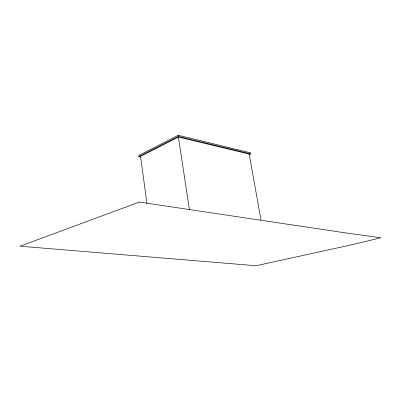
<?xml version="1.0" encoding="UTF-8"?>
<svg xmlns="http://www.w3.org/2000/svg" width="401" height="401" viewBox="0 0 401 401"><rect width="100%" height="100%" fill="white"/><g stroke="black" fill="none" stroke-linecap="round" stroke-linejoin="round"><path stroke-width="0.6" d="M249.061 154.641L250.755 153.879L250.565 152.841L178.209 135.262L138.746 155.488L138.891 156.58L140.731 156.956M138.891 156.58L178.38 136.395L250.755 153.879M261.001 220.044L249.191 154.084L178.395 137.047L140.556 156.36L146.921 203.392M178.209 135.262L178.38 136.395M178.395 137.047L189.427 209.763M139.378 202.084L20.05 246.209L256.074 265.738L352.89 244.5L380.95 237.753L345.276 232.856L139.378 202.084"/></g></svg>
